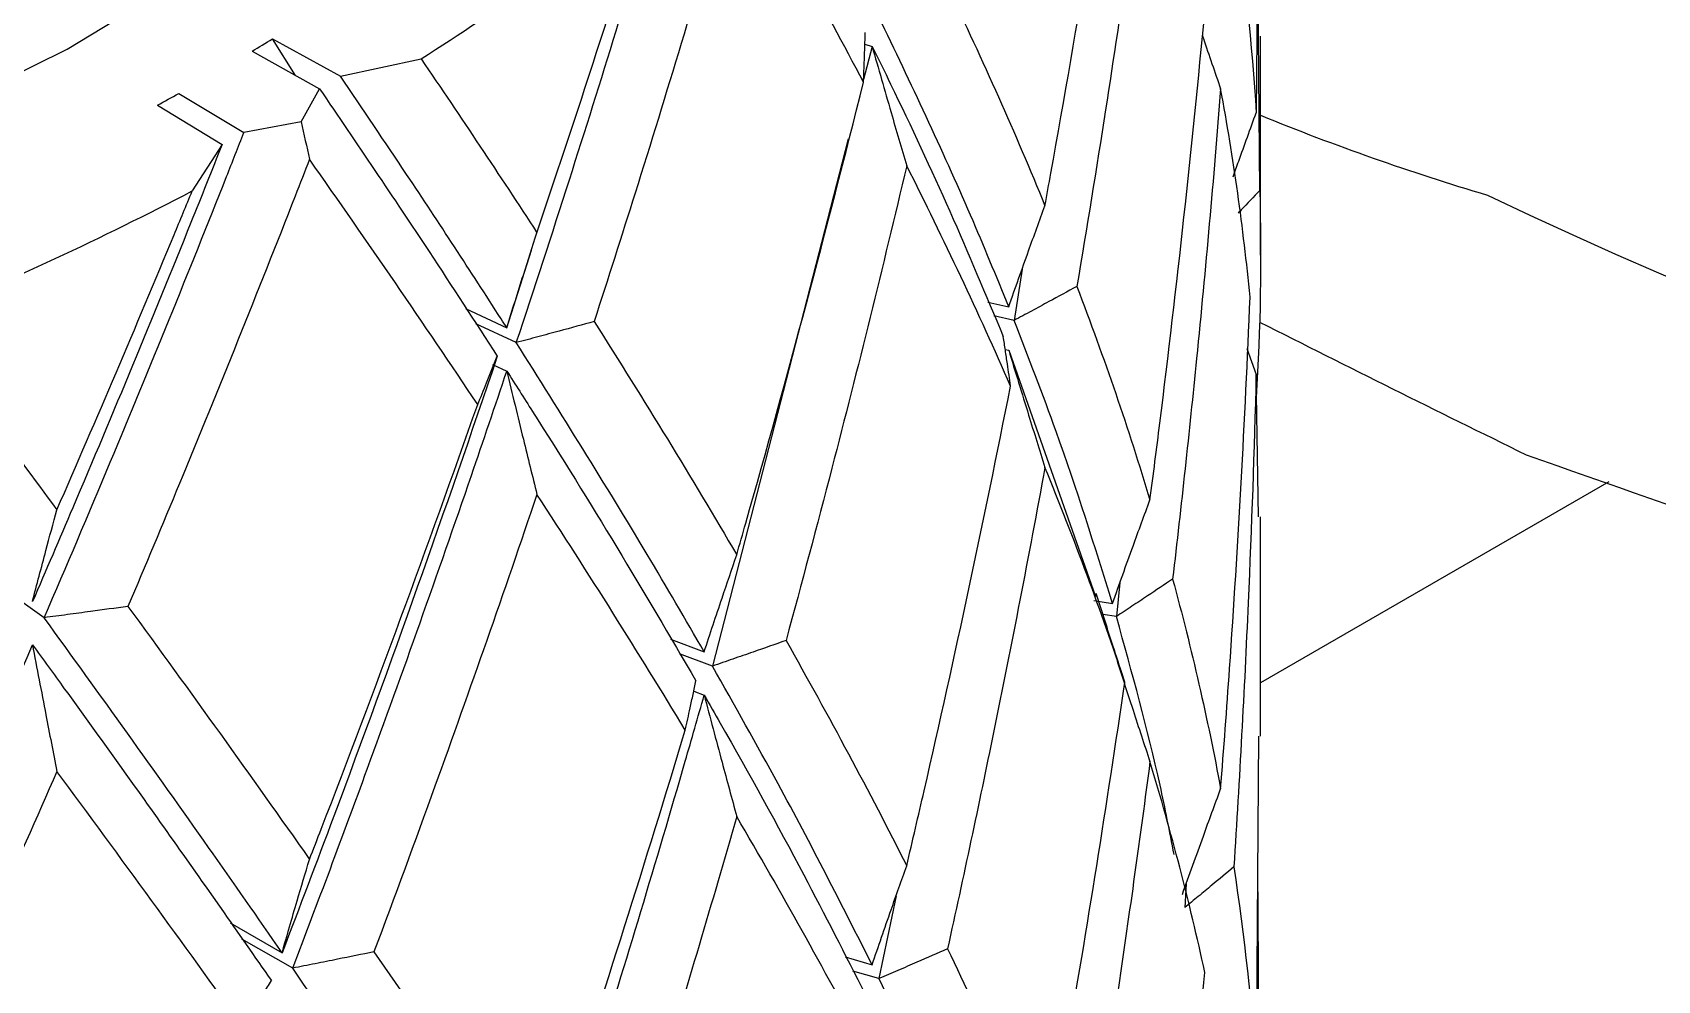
# Model space of a CAD drawing. Extents: x 0 to 8.27, y -9.61 to 0.
# Drawn here: x 1.7689 to 1.8302, y -2.4475 to -2.4117 of the extents above; entities that cross this region are included whole.
import ezdxf

# ---------------------------------------------------------------- set-up
doc = ezdxf.new("R2010")
doc.units = 0
doc.header["$LTSCALE"] = 0.5
doc.header["$MEASUREMENT"] = 0
for name, color, linetype in [('Hardware', 242, 'CONTINUOUS'), ('Housing', 150, 'CONTINUOUS'), ('Mounting', 4, 'CONTINUOUS')]:
    doc.layers.add(name, color=color, linetype=linetype)

msp = doc.modelspace()

# ---------------------------------------------------------------- linework, layer by layer
at = {"layer": 'Hardware', "transparency": 16777216}
for centre, radius, start, end in [((1.898404233552782, -2.262025365184392), 0.1728050738616749, 244.4083690319281, 317.3218887375601), ((1.849761461806537, -2.330367885703019), 0.09129068694813328, 247.7586815206619, 253.452132891337)]:
    msp.add_arc(centre, radius, start, end, dxfattribs=at)
msp.add_open_spline([(1.825222370323644, -2.427675127380887), (1.831421222644366, -2.429859115693482), (1.849408853519634, -2.436196542941268), (1.883415063757838, -2.441505604866272), (1.924847698120601, -2.440619353471099), (1.964320858911577, -2.432272152475882), (1.997196176745973, -2.41680577299018), (2.018009996122345, -2.400954681703062), (2.023292724009679, -2.389480568449009), (2.024557268641701, -2.386733970738184)], degree=3, knots=[0, 0, 0, 0, 0.08942860437814887, 0.2595010563205871, 0.429696046991096, 0.6002961925038816, 0.7719485642607166, 0.9454105482943977, 1, 1, 1, 1], dxfattribs=at)
msp.add_open_spline([(1.815170242506355, -2.422665178404479), (1.818494684156548, -2.424356550598866), (1.821858527239982, -2.426015838989876), (1.825222370323644, -2.427675127380887)], degree=3, dxfattribs=at)
at = {"layer": 'Housing', "transparency": 16777216}
msp.add_line((1.82834119718288, -2.428694987736883), (1.815207172321578, -2.436277098899374), dxfattribs=at)
at = {"layer": 'Mounting', "linetype": 'Continuous', "lineweight": 25, "transparency": 16777216}
for p, q in [((1.815130639855596, -2.40200354130365), (1.815039285229176, -2.414777212992242)), ((1.815172274772721, -2.417699958179007), (1.815095331824949, -2.406940490965091)), ((1.777930477986246, -2.411982506594647), (1.780495988939691, -2.413388243916181)), ((1.778802446320668, -2.413358917915723), (1.777930477986246, -2.411982506594647)), ((1.815207172321806, -2.420147075346556), (1.815207172321806, -2.411877091771196)), ((1.777164221095944, -2.412444175235343), (1.779706662483449, -2.413863808881835)), ((1.780495964151413, -2.413388256298383), (1.783536890238992, -2.41273638526274)), ((1.800552055114139, -2.412265316635619), (1.800231018808716, -2.413511259700606)), ((1.800279435889678, -2.412185098462025), (1.800552024555117, -2.41226527845253)), ((1.779012906075621, -2.415108792481753), (1.779706657820697, -2.413863812271067)), ((1.773597457100749, -2.414483906308071), (1.776032527196975, -2.41596494291138)), ((1.774397177294048, -2.414041555620877), (1.77685632135146, -2.415509275792594)), ((1.779012906075621, -2.415108792481753), (1.776856327222248, -2.415509273100831)), ((1.799653716071788, -2.41575177371373), (1.794527029727277, -2.43564846199353)), ((1.776032550946837, -2.415964929965632), (1.774903354753377, -2.417720419210347)), ((1.786770725385139, -2.422883054646142), (1.787696877808656, -2.419950567097878)), ((1.806207547951516, -2.420668946800554), (1.805908261691201, -2.422601983585984)), ((1.804912426107848, -2.421917536610856), (1.805705138742923, -2.422093201758337)), ((1.785215473743136, -2.422156026834152), (1.786770682398327, -2.422883053254388)), ((1.805908261947224, -2.422601983611223), (1.805146431205429, -2.422435535808511)), ((1.787128623064035, -2.423443182250701), (1.785600579931469, -2.422735712779165)), ((1.805573199821282, -2.423696994232721), (1.805705083913125, -2.423726219752318)), ((1.805705084077061, -2.423726219893062), (1.808978397299569, -2.433016051981546)), ((1.814690893160076, -2.423668272050456), (1.815039272482153, -2.424649138618513)), ((1.786231152325144, -2.424263931592797), (1.786770671411631, -2.424516145102409)), ((1.815130637755118, -2.430019415925123), (1.815039287633425, -2.424649193136354)), ((1.815207172321806, -2.438290001776515), (1.815207172321806, -2.4300200453523)), ((1.769320770277517, -2.433820799423636), (1.767080312268462, -2.432238900095392)), ((1.809898115298637, -2.432498994809855), (1.809766404465989, -2.433778209563336)), ((1.808908980608265, -2.433169950999961), (1.8096200414777, -2.433279940598588)), ((1.809766446817065, -2.433778211400174), (1.809259462756671, -2.433701265758593)), ((1.792948085551842, -2.434632672946002), (1.794217514639712, -2.435108575656493)), ((1.794527029949194, -2.435648462047872), (1.793287522681993, -2.435188556974133)), ((1.810081878480531, -2.436253509938403), (1.809965355697813, -2.435897042880008)), ((1.793822947015741, -2.43659368434168), (1.794217465384207, -2.436741587335057)), ((1.815130639752368, -2.438289372387423), (1.815039294685192, -2.45106286749796)), ((1.815172278064637, -2.453985577296969), (1.815095332632126, -2.443226643119026)), ((1.812400616330905, -2.44385795332186), (1.812342046184511, -2.444760280125017)), ((1.80145557537432, -2.444311830703093), (1.800809825566574, -2.447439993310461)), ((1.776340780780828, -2.445333507873322), (1.778293401476702, -2.446460731883455)), ((1.778695781587174, -2.447043812802455), (1.776776898626139, -2.445946458049086)), ((1.799533293354187, -2.446617548799274), (1.800552025771339, -2.446917201613807)), ((1.800809863494777, -2.447440000018211), (1.799821288369429, -2.447152597661095))]:
    msp.add_line(p, q, dxfattribs=at)
at = {"layer": 'Mounting', "linetype": 'Continuous', "lineweight": 25, "transparency": 16777216, "flags": 128}
msp.add_lwpolyline([(1.613157659438428, -2.411208495454609), (1.621758641987952, -2.415686942231439), (1.63111169660894, -2.419631121597256), (1.641117678595691, -2.422999224269681), (1.651670522049898, -2.425755547522606), (1.662658364205726, -2.427870873643649), (1.673964731202631, -2.429322779649958), (1.685469772738287, -2.430095874976352), (1.697051532509903, -2.430181964620367), (1.708587240982723, -2.429580136010138), (1.71995461677713, -2.428296768678699), (1.731033162882085, -2.426345466639184), (1.741705443952668, -2.423746914178416), (1.75185833115458, -2.420528656598997), (1.761384201357913, -2.41672480823194), (1.770182077968656, -2.412375690816127), (1.778158701305728, -2.407527406078195), (1.785229517178067, -2.402231347042509), (1.791319573178015, -2.396543653252131), (1.79636431319679, -2.390524615676433), (1.800310261735575, -2.384238037610878), (1.803115590758097, -2.377750558347081), (1.804750563078613, -2.371130946778855), (1.805207172321815, -2.365285539164681)], dxfattribs=at)
at = {"layer": 'Mounting', "linetype": 'Continuous', "lineweight": 25, "transparency": 16777216}
for centre, radius, start, end in [((1.730993135233774, -2.330087549267652), 0.0979371035141595, 302.4460407856772, 308.5234130864523), ((1.722198516745692, -2.320347832271175), 0.1072518766366739, 300.8299484475969, 301.3078539417215), ((1.718649158293118, -2.314199496910412), 0.1143515557834356, 298.7194205158015, 299.1773344380057), ((1.713026539379115, -2.29896512022821), 0.1339087796582095, 292.5886171759747, 297.5215265849836)]:
    msp.add_arc(centre, radius, start, end, dxfattribs=at)
for points, knots in [([(1.80707077456529, -2.418276492267516), (1.807145601021347, -2.417868670582486), (1.807219930051559, -2.417460733151977), (1.808320105723141, -2.411380209740507), (1.809250186770186, -2.405685169394921), (1.810081878003501, -2.399968489110044)], [0.001726681020851302, 0.001726681020851302, 0.001726681020851302, 0.001726681020851302, 0.001758512829247846, 0.001758512829247846, 0.002201016585362855, 0.002201016585362855, 0.002201016585362855, 0.002201016585362855]), ([(1.811033086165224, -2.402966028478652), (1.810521060640184, -2.406867090101848), (1.809962135364657, -2.410765283280732), (1.809011278867473, -2.416881364273642), (1.808650480288833, -2.419103052931284), (1.808274932832063, -2.421321341896594)], [0.004433607830142779, 0.004433607830142779, 0.004433607830142779, 0.004433607830142779, 0.004734635524149191, 0.004734635524149191, 0.004906805992855937, 0.004906805992855937, 0.004906805992855937, 0.004906805992855937]), ([(1.787128659666649, -2.423443208941755), (1.787808062158746, -2.421399817882268), (1.788475834420723, -2.419351822604646), (1.790325663550874, -2.413563452006308), (1.79148057953941, -2.409812351125645), (1.792766465610129, -2.405468312362125), (1.792936546038135, -2.404890215521384), (1.793105675398664, -2.404311776615252)], [0.005047594040414508, 0.005047594040414508, 0.005047594040414508, 0.005047594040414508, 0.005214926679320327, 0.005214926679320327, 0.005519500869555729, 0.005519500869555729, 0.005566222870637729, 0.005566222870637729, 0.005566222870637729, 0.005566222870637729]), ([(1.795444317112214, -2.405035544542663), (1.795306004909179, -2.4055176543934), (1.795167028004215, -2.405999523924599), (1.793928836261529, -2.410270256354231), (1.792789227519478, -2.414044520900909), (1.791102169268669, -2.419421098261857), (1.790587247039156, -2.421035688442537), (1.790064982201528, -2.42264750457047)], [0.005083892301324373, 0.005083892301324373, 0.005083892301324373, 0.005083892301324373, 0.005122606385453738, 0.005122606385453738, 0.00542718057568914, 0.00542718057568914, 0.005558214953685094, 0.005558214953685094, 0.005558214953685094, 0.005558214953685094]), ([(1.787907555237979, -2.419295012066407), (1.789123798114787, -2.415694531271349), (1.790305750935858, -2.412073871828731), (1.791632341702751, -2.407860417133058), (1.791812507377443, -2.407284881372327), (1.791991730126682, -2.406709009034778)], [0.001208963695116868, 0.001208963695116868, 0.001208963695116868, 0.001208963695116868, 0.001503074287481271, 0.001503074287481271, 0.00154957279862451, 0.00154957279862451, 0.00154957279862451, 0.00154957279862451]), ([(1.811033083978799, -2.429379037046822), (1.811159611483362, -2.42841504342163), (1.811283296199434, -2.427450735783843), (1.812053106638558, -2.421305483244844), (1.812619973405361, -2.416115716244796), (1.81310399453784, -2.410917282490452)], [0.002378381747722605, 0.002378381747722605, 0.002378381747722605, 0.002378381747722605, 0.002452851256914944, 0.002452851256914944, 0.002852802666629454, 0.002852802666629454, 0.002852802666629454, 0.002852802666629454]), ([(1.805705138742923, -2.422093201758223), (1.805234416065076, -2.420943155023558), (1.803758097680401, -2.417336285804133), (1.802004364276371, -2.413659435869697), (1.800809807058812, -2.411154945952596)], [0, 0, 0, 0, 0.3188490251917125, 1, 1, 1, 1]), ([(1.800226935270729, -2.413614047244089), (1.800239188861241, -2.413334399199236), (1.800250299606631, -2.413054733253709), (1.800260266745425, -2.412775054077649), (1.800266403141194, -2.412602866040054), (1.800272106082247, -2.412430672510702), (1.8002773754001, -2.412258474581442), (1.800282644762518, -2.41208627519665), (1.800287480505375, -2.411914071048152), (1.80029188246769, -2.411741863229501)], [0, 0, 0, 0, 3.692454476569224e-05, 3.692454476569224e-05, 3.692454476569224e-05, 5.965757049893278e-05, 5.965757049893278e-05, 5.965757049893278e-05, 8.239078838353543e-05, 8.239078838353543e-05, 8.239078838353543e-05, 8.239078838353543e-05]), ([(1.813000686016693, -2.4118362329475), (1.813015944374428, -2.411881089534965), (1.813031212732056, -2.411925944638135), (1.813046491093672, -2.411970798251211), (1.813261997023091, -2.412603472079233), (1.813479493841413, -2.413235851983579), (1.81369899322678, -2.41386792170055)], [6.962576391607182e-05, 6.962576391607182e-05, 6.962576391607182e-05, 6.962576391607182e-05, 7.384898529426621e-05, 7.384898529426621e-05, 7.384898529426621e-05, 0.0001334190027511766, 0.0001334190027511766, 0.0001334190027511766, 0.0001334190027511766]), ([(1.8005520315414, -2.412265292563909), (1.800784999490332, -2.412739232386336), (1.801810574723476, -2.414825617858234), (1.803523555450028, -2.41849083023623), (1.804841237469162, -2.421642609110215), (1.805499397348939, -2.42321686934519)], [0, 0, 0, 0, 0.1282478010224104, 0.564574522355279, 1, 1, 1, 1]), ([(1.800552055114139, -2.412265316635391), (1.800669811571169, -2.412680627237471), (1.800788252444107, -2.413095961913079), (1.800907380219058, -2.413511317377463), (1.801026507995829, -2.413926672847531), (1.801146323000893, -2.414342050244606), (1.801266827685339, -2.414757446237438), (1.801461242681825, -2.415427621102474), (1.801657453954903, -2.416097848304496), (1.801855471648395, -2.416768113600362)], [0, 0, 0, 0, 3.692449223290375e-05, 3.692449223290375e-05, 3.692449223290375e-05, 7.384898531216636e-05, 7.384898531216636e-05, 7.384898531216636e-05, 0.0001334208711571264, 0.0001334208711571264, 0.0001334208711571264, 0.0001334208711571264]), ([(1.779706663008227, -2.41386380917492), (1.78110280482835, -2.415921300630536), (1.783410723964124, -2.419322476523455), (1.785561095725342, -2.42264315814645), (1.786410631638972, -2.423955042141408)], [0, 0, 0, 0, 0.6049353283685498, 1, 1, 1, 1]), ([(1.786770682398327, -2.422883053254161), (1.78669866929701, -2.422770689047859), (1.785473531238921, -2.420859069314581), (1.783419231051965, -2.417714210829324), (1.781333609062784, -2.414627799631369), (1.780495986609338, -2.41338824263925)], [0, 0, 0, 0, 0.03602306106506658, 0.612849915884548, 1, 1, 1, 1]), ([(1.795444316893025, -2.431449163340169), (1.795558036340225, -2.431052781750047), (1.795671309531571, -2.430656227156298), (1.797352560901999, -2.424744467897305), (1.798834578409441, -2.419195782556578), (1.800226935270956, -2.413614047242838)], [0.001726681020851305, 0.001726681020851305, 0.001726681020851305, 0.001726681020851305, 0.001758512829247848, 0.001758512829247848, 0.002201016585362855, 0.002201016585362855, 0.002201016585362855, 0.002201016585362855]), ([(1.813698993227007, -2.413867921699641), (1.813431430147801, -2.417262032516184), (1.813128502622448, -2.420652670529414), (1.812513341953235, -2.426815777008066), (1.812212525882813, -2.429590145892227), (1.81188821971611, -2.432361807226236)], [0.003783412525692744, 0.003783412525692744, 0.003783412525692744, 0.003783412525692744, 0.004043497126064007, 0.004043497126064007, 0.004256714518749984, 0.004256714518749984, 0.004256714518749984, 0.004256714518749984]), ([(1.8141673808652, -2.417188771439321), (1.814237965284718, -2.416990695680504), (1.814524804824913, -2.416185759409352), (1.81481813764114, -2.415382565691736), (1.815039288196175, -2.414777018931652)], [0, 0, 0, 0, 0.2460763241222287, 1, 1, 1, 1]), ([(1.769320803733279, -2.433820830365441), (1.770161487154127, -2.431869671101701), (1.770992634919565, -2.429912623371585), (1.773308944434774, -2.424377034833235), (1.774771741049534, -2.420784764668831), (1.776420211797557, -2.41661876913053), (1.776638669223956, -2.416064246973171), (1.776856325905527, -2.415509276458458)], [0.005047594040414507, 0.005047594040414507, 0.005047594040414507, 0.005047594040414507, 0.005214926679320327, 0.005214926679320327, 0.005519500869555729, 0.005519500869555729, 0.005566222870637729, 0.005566222870637729, 0.005566222870637729, 0.005566222870637729]), ([(1.776032549860446, -2.415964932766421), (1.77564246159065, -2.41694849444729), (1.775249852812266, -2.417930659880874), (1.773400299394069, -2.422522338202604), (1.771913485776821, -2.426110651030051), (1.76989422440144, -2.430855934968683), (1.76938791661334, -2.432035339605697), (1.768878353758936, -2.433212112448238)], [0.001172730824359646, 0.001172730824359646, 0.001172730824359646, 0.001172730824359646, 0.001255462206260106, 0.001255462206260106, 0.001560036396495508, 0.001560036396495508, 0.001661073516207037, 0.001661073516207037, 0.001661073516207037, 0.001661073516207037]), ([(1.779327753200249, -2.416524897167612), (1.779148181810996, -2.416987719309525), (1.778968049031363, -2.41745022673819), (1.777365849358119, -2.421548617329329), (1.77590969154582, -2.425165382744915), (1.773779556995777, -2.430310350468623), (1.773132591114035, -2.431854442642582), (1.772479549484814, -2.43339494659994)], [0.005083892301324372, 0.005083892301324372, 0.005083892301324372, 0.005083892301324372, 0.00512260638545373, 0.00512260638545373, 0.005427180575689131, 0.005427180575689131, 0.005558214953685086, 0.005558214953685086, 0.005558214953685086, 0.005558214953685086]), ([(1.801855471648167, -2.416768113600703), (1.800957333057994, -2.420583612975285), (1.800015458098613, -2.424390744524423), (1.798468832640509, -2.430355289841934), (1.797892673156383, -2.432520128209823), (1.797303209396858, -2.434679864749448)], [0.004433607830142778, 0.004433607830142778, 0.004433607830142778, 0.004433607830142778, 0.00473463552414919, 0.00473463552414919, 0.004906805992855937, 0.004906805992855937, 0.004906805992855937, 0.004906805992855937]), ([(1.769798922361787, -2.429748903308784), (1.771300847864467, -2.426313348422575), (1.772775568725336, -2.422853883674399), (1.77444883709947, -2.41882244658256), (1.774676488561653, -2.418271655283085), (1.774903353413464, -2.417720422466452)], [0.001208963695116868, 0.001208963695116868, 0.001208963695116868, 0.001208963695116868, 0.001503074287481281, 0.001503074287481281, 0.001549572798624519, 0.001549572798624519, 0.001549572798624519, 0.001549572798624519]), ([(1.815172263923586, -2.417699828803158), (1.814940665359444, -2.417945549761491), (1.814708061978962, -2.418190955991456), (1.814474457164778, -2.418436043265039), (1.814436460820815, -2.418475907256827), (1.814398437963263, -2.4185157628309), (1.814360388607128, -2.418555609969182)], [0, 0, 0, 0, 3.692454475634697e-05, 3.692454475634697e-05, 3.692454475634697e-05, 4.293039049946809e-05, 4.293039049946809e-05, 4.293039049946809e-05, 4.293039049946809e-05]), ([(1.805705082739649, -2.422093189621471), (1.805828467585314, -2.421739858751373), (1.805952569382242, -2.421386863961395), (1.806077390855961, -2.421034209900988), (1.806202212331499, -2.420681555835465), (1.806327753826025, -2.420329241533061), (1.806454018031417, -2.419977271674036), (1.806657717650268, -2.419409445455464), (1.806863299459991, -2.418842512381609), (1.807070774565062, -2.418276492268085)], [0, 0, 0, 0, 3.692449221522808e-05, 3.692449221522808e-05, 3.692449221522808e-05, 7.384898530530203e-05, 7.384898530530203e-05, 7.384898530530203e-05, 0.0001334186949999143, 0.0001334186949999143, 0.0001334186949999143, 0.0001334186949999143]), ([(1.786770682900141, -2.422883181567492), (1.786873388787143, -2.422550520176735), (1.786976691153058, -2.422218314723175), (1.78708059225616, -2.421886570301119), (1.787184493360854, -2.421554825874175), (1.787288993487181, -2.421223541570605), (1.787394094867267, -2.420892722511091), (1.787563678805981, -2.420358936952645), (1.787734828503034, -2.419826359055143), (1.787907555236842, -2.419295012069817)], [0, 0, 0, 0, 3.692449215762114e-05, 3.692449215762114e-05, 3.692449215762114e-05, 7.384898518656877e-05, 7.384898518656877e-05, 7.384898518656877e-05, 0.0001334277934832237, 0.0001334277934832237, 0.0001334277934832237, 0.0001334277934832237]), ([(1.808274929739554, -2.421321343588026), (1.807923136740754, -2.421513722886509), (1.807570556501759, -2.421705623611494), (1.8072171945241, -2.421897042316452), (1.806999632459082, -2.422014897239698), (1.806781773453821, -2.422132569767648), (1.806563618800027, -2.422250059098808), (1.806345462302005, -2.422367549423022), (1.806127009689561, -2.422484856795556), (1.805908262260317, -2.422601980416623)], [0, 0, 0, 0, 3.692454477490123e-05, 3.692454477490123e-05, 3.692454477490123e-05, 5.965864419587212e-05, 5.965864419587212e-05, 5.965864419587212e-05, 8.239293580920451e-05, 8.239293580920451e-05, 8.239293580920451e-05, 8.239293580920451e-05]), ([(1.813698990619486, -2.440281692794763), (1.813818199223732, -2.438769501979088), (1.813930389864453, -2.43725659562471), (1.814360179350132, -2.431069776661609), (1.814617320400856, -2.426396294464546), (1.814807001328035, -2.421723307971313)], [0.003029962210435021, 0.003029962210435021, 0.003029962210435021, 0.003029962210435021, 0.0031457498910901, 0.0031457498910901, 0.003503269218562997, 0.003503269218562997, 0.003503269218562997, 0.003503269218562997]), ([(1.790064919166497, -2.422647521888273), (1.789627364261122, -2.422767728911587), (1.789189316875962, -2.422887339895503), (1.788750784082566, -2.423006352546274), (1.788480795797767, -2.423079624196468), (1.788210622776404, -2.423152669258108), (1.78794026667444, -2.423225487201073), (1.787669908287597, -2.423298305759538), (1.787399366246035, -2.423370897349393), (1.787128642210035, -2.423443261444611)], [0, 0, 0, 0, 3.692454476569195e-05, 3.692454476569195e-05, 3.692454476569195e-05, 5.965757049893217e-05, 5.965757049893217e-05, 5.965757049893217e-05, 8.239078838353538e-05, 8.239078838353538e-05, 8.239078838353538e-05, 8.239078838353538e-05]), ([(1.8096200414777, -2.433279940598702), (1.808946786721407, -2.431124556218712), (1.807842814035865, -2.427590254438648), (1.806451268075733, -2.424002020380492), (1.805908352655223, -2.422602061156333)], [0, 0, 0, 0, 0.6098472949281072, 1, 1, 1, 1]), ([(1.794217514639712, -2.435108575656379), (1.793508090559243, -2.433886923064613), (1.791283137605404, -2.43005547778727), (1.788811904389348, -2.426122276382777), (1.787128621475375, -2.423443172412014)], [0, 0, 0, 0, 0.318849025191699, 1, 1, 1, 1]), ([(1.805773794268333, -2.425082768931581), (1.805735347055105, -2.424803911922361), (1.805695760043108, -2.424525106561411), (1.805655033323291, -2.424246357517852), (1.805629958157368, -2.424074733614468), (1.805604450885738, -2.42390313058592), (1.80557851154046, -2.423731549525762), (1.805552571975767, -2.423559967015073), (1.805526200275125, -2.423388406110455), (1.805499396476961, -2.423216867905573)], [0, 0, 0, 0, 3.692454477463241e-05, 3.692454477463241e-05, 3.692454477463241e-05, 5.965869829542804e-05, 5.965869829542804e-05, 5.965869829542804e-05, 8.23930440099558e-05, 8.23930440099558e-05, 8.23930440099558e-05, 8.23930440099558e-05]), ([(1.805705084077061, -2.423726219893062), (1.805828468687395, -2.424134234930527), (1.805952570172138, -2.424542231642924), (1.806077391285925, -2.424950206588726), (1.80620221240153, -2.425358181540325), (1.806327753488375, -2.425766135843212), (1.80645401727881, -2.426174066009132), (1.80665771728124, -2.42683217531782), (1.806863299107334, -2.427490225681247), (1.807070773794493, -2.42814820221394)], [0, 0, 0, 0, 3.692449220581102e-05, 3.692449220581102e-05, 3.692449220581102e-05, 7.384898529427362e-05, 7.384898529427362e-05, 7.384898529427362e-05, 0.0001334190027569419, 0.0001334190027569419, 0.0001334190027569419, 0.0001334190027569419]), ([(1.786410693945726, -2.423955016426241), (1.784444086504635, -2.429790831455527), (1.782386602933201, -2.435577508904309), (1.779601053745608, -2.443034640678654), (1.778950993108282, -2.444749869413378), (1.778293359161097, -2.446460707404292)], [0.001690375394320816, 0.001690375394320816, 0.001690375394320816, 0.001690375394320816, 0.002169184776966312, 0.002169184776966312, 0.00231269235756092, 0.00231269235756092, 0.00231269235756092, 0.00231269235756092]), ([(1.785672862960126, -2.425778579028012), (1.785785565179339, -2.425506512724944), (1.785897155818446, -2.42523429173297), (1.786007632452964, -2.424961920528965), (1.786075648796185, -2.42479423173733), (1.786143243076566, -2.42462648554487), (1.78621041473636, -2.424458682999777), (1.786277586964133, -2.424290879036327), (1.786344336706378, -2.424123018364519), (1.78641066341217, -2.423955102034931)], [0, 0, 0, 0, 3.692454476569232e-05, 3.692454476569232e-05, 3.692454476569232e-05, 5.965757049893236e-05, 5.965757049893236e-05, 5.965757049893236e-05, 8.239078838353478e-05, 8.239078838353478e-05, 8.239078838353478e-05, 8.239078838353478e-05]), ([(1.778695781408913, -2.447043812723898), (1.779648961289439, -2.444549741767439), (1.780586145756814, -2.442046029576765), (1.782852831573763, -2.435858698825875), (1.784162535216836, -2.43216709326429), (1.785884102765039, -2.427148441289198), (1.786329812372259, -2.425833276012433), (1.78677069806551, -2.424516186756811)], [0.004397359505161846, 0.004397359505161846, 0.004397359505161846, 0.004397359505161846, 0.004605778298849525, 0.004605778298849525, 0.004910352489084926, 0.004910352489084926, 0.005018293860850982, 0.005018293860850982, 0.005018293860850982, 0.005018293860850982]), ([(1.786770681095931, -2.424516160225259), (1.787094617649217, -2.425023890441814), (1.788520656329609, -2.427259028528162), (1.790956177554307, -2.431175952853089), (1.792923168573651, -2.43452703052332), (1.793905647315768, -2.436200837135964)], [0, 0, 0, 0, 0.1282478010224114, 0.5645745223552745, 1, 1, 1, 1]), ([(1.786770698065737, -2.424516186756584), (1.786873406578451, -2.424944874155237), (1.786976712046652, -2.425373663375233), (1.787080616638349, -2.425802551413987), (1.787184521231637, -2.42623143945854), (1.787289025233548, -2.426660427497488), (1.787394130781166, -2.427089512477544), (1.787563701738662, -2.427781772330029), (1.787734839428794, -2.428474288571344), (1.787907552699124, -2.429167048110564)], [0, 0, 0, 0, 3.692449223291009e-05, 3.692449223291009e-05, 3.692449223291009e-05, 7.384898531217078e-05, 7.384898531217078e-05, 7.384898531217078e-05, 0.0001334208711571195, 0.0001334208711571195, 0.0001334208711571195, 0.0001334208711571195]), ([(1.815039272482153, -2.424649138619195), (1.814963819465646, -2.427519634620914), (1.814862942197777, -2.430389726634751), (1.814590244630125, -2.436584752332571), (1.814409862413612, -2.439906454879853), (1.814195770100895, -2.443223563768576)], [0.003133451221439316, 0.003133451221439316, 0.003133451221439316, 0.003133451221439316, 0.003352568823996518, 0.003352568823996518, 0.003606599140465121, 0.003606599140465121, 0.003606599140465121, 0.003606599140465121]), ([(1.80185546963159, -2.443181121913874), (1.802077408630993, -2.442238271627382), (1.802296712178048, -2.441294774934015), (1.803676964612549, -2.435279978284363), (1.804764295285366, -2.430190580348373), (1.805773793930683, -2.425082766479356)], [0.002378381747722601, 0.002378381747722601, 0.002378381747722601, 0.002378381747722601, 0.00245285125691494, 0.00245285125691494, 0.002852802666629455, 0.002852802666629455, 0.002852802666629455, 0.002852802666629455]), ([(1.779327753015394, -2.442938515940675), (1.77947539536828, -2.442557992578024), (1.779622662138735, -2.442177246346311), (1.781811510455753, -2.436500306870123), (1.783780693146781, -2.431161024425016), (1.785672862960581, -2.425778579026876)], [0.001726681020851306, 0.001726681020851306, 0.001726681020851306, 0.001726681020851306, 0.00175851282924785, 0.00175851282924785, 0.002201016585362856, 0.002201016585362856, 0.002201016585362856, 0.002201016585362856]), ([(1.807070773794948, -2.428148202212803), (1.806457830624112, -2.431488887975085), (1.805811487875161, -2.434821928650301), (1.804575433434565, -2.440872711942227), (1.803996350592769, -2.443593692622464), (1.803395398107085, -2.446309213532906)], [0.003783412525692738, 0.003783412525692738, 0.003783412525692738, 0.003783412525692738, 0.004043497126063994, 0.004043497126063994, 0.004256714518749977, 0.004256714518749977, 0.004256714518749977, 0.004256714518749977]), ([(1.787907552699124, -2.429167048110905), (1.786662554009553, -2.43285251180918), (1.785378893821843, -2.436524608159623), (1.783304094356907, -2.442269422131169), (1.78253775490154, -2.444352803860959), (1.781760137233931, -2.446429592210841)], [0.00443360783014278, 0.00443360783014278, 0.00443360783014278, 0.00443360783014278, 0.004734635524149191, 0.004734635524149191, 0.004906805992855936, 0.004906805992855936, 0.004906805992855936, 0.004906805992855936]), ([(1.768878301294279, -2.433212233608394), (1.768961470881749, -2.432890850283336), (1.769045123488212, -2.432569988394441), (1.769129260942663, -2.432249653283968), (1.769213398398023, -2.431929318168834), (1.769298020931927, -2.431609508955141), (1.769383130351542, -2.431290231008795), (1.769520456717345, -2.43077506735073), (1.769659051009256, -2.43026128328858), (1.769798922360422, -2.429748903312081)], [0, 0, 0, 0, 3.692449215762104e-05, 3.692449215762104e-05, 3.692449215762104e-05, 7.384898518656511e-05, 7.384898518656511e-05, 7.384898518656511e-05, 0.0001334277934832238, 0.0001334277934832238, 0.0001334277934832238, 0.0001334277934832238]), ([(1.809620069203191, -2.433279945619681), (1.809747724941843, -2.432919017988404), (1.809876122513032, -2.432558382314021), (1.810005264751652, -2.432198043084547), (1.810134406992091, -2.431837703849958), (1.810264294253756, -2.431477660072566), (1.81039492933607, -2.431117916273131), (1.810605695833573, -2.430537506023818), (1.810818410201108, -2.429957873228538), (1.811033083979027, -2.429379037046139)], [0, 0, 0, 0, 3.692449222122193e-05, 3.692449222122193e-05, 3.692449222122193e-05, 7.384898532067927e-05, 7.384898532067927e-05, 7.384898532067927e-05, 0.0001334230554972722, 0.0001334230554972722, 0.0001334230554972722, 0.0001334230554972722]), ([(1.794217464330103, -2.435108557069036), (1.794328305598327, -2.434769437958259), (1.794439790931136, -2.434430737507789), (1.794551922776662, -2.434092460680851), (1.794664054624008, -2.433754183849139), (1.794776833291252, -2.433416329713843), (1.794890261197196, -2.433078903265589), (1.795073252261062, -2.432534539652458), (1.795257934167438, -2.431991285979159), (1.795444316892798, -2.43144916334051)], [0, 0, 0, 0, 3.692449221523816e-05, 3.692449221523816e-05, 3.692449221523816e-05, 7.384898530531266e-05, 7.384898530531266e-05, 7.384898530531266e-05, 0.0001334186950076523, 0.0001334186950076523, 0.0001334186950076523, 0.0001334186950076523]), ([(1.811888228236711, -2.432361801476638), (1.811573193968997, -2.432574355278341), (1.811257290194789, -2.432786480626298), (1.810940521756919, -2.432998173791809), (1.810745493783742, -2.43312850902759), (1.810550137511854, -2.433258680796477), (1.810354454081761, -2.433388688221946), (1.810158768997979, -2.433518696746198), (1.809962756337171, -2.43364854119897), (1.809766417245527, -2.433778220705896)], [0, 0, 0, 0, 3.69245447563476e-05, 3.69245447563476e-05, 3.69245447563476e-05, 5.965820701429387e-05, 5.965820701429387e-05, 5.965820701429387e-05, 8.239206141740765e-05, 8.239206141740765e-05, 8.239206141740765e-05, 8.239206141740765e-05]), ([(1.809967397278541, -2.435896377664669), (1.809843824932813, -2.435518248419491), (1.809518743985308, -2.434523506330713), (1.809201948368553, -2.433524906426662), (1.80900557561219, -2.43290590223102)], [0, 0, 0, 0, 0.3801279239828164, 1, 1, 1, 1]), ([(1.772479481590352, -2.433394955973647), (1.772008195852067, -2.433460018742373), (1.77153664290492, -2.433524439377145), (1.771064830494623, -2.433588216483592), (1.770774353190717, -2.433627481669298), (1.770483776735517, -2.433666503041415), (1.77019310294051, -2.433705280280257), (1.769902426688731, -2.433744057846745), (1.769611652481188, -2.433782591357947), (1.76932078213278, -2.433820880498494)], [0, 0, 0, 0, 3.692454476569231e-05, 3.692454476569231e-05, 3.692454476569231e-05, 5.965757049893312e-05, 5.965757049893312e-05, 5.965757049893312e-05, 8.239078838353806e-05, 8.239078838353806e-05, 8.239078838353806e-05, 8.239078838353806e-05]), ([(1.778293401476475, -2.446460731883342), (1.777376281230062, -2.445140388090742), (1.774499934827617, -2.440999419518555), (1.771419206549325, -2.436729350721173), (1.769320765479478, -2.433820789197391)], [0, 0, 0, 0, 0.3188490251916982, 1, 1, 1, 1]), ([(1.811945543671953, -2.442754781556111), (1.811775291997691, -2.441884733696035), (1.811193153674793, -2.438909795539182), (1.810357601110098, -2.435904545292026), (1.809766413531605, -2.433778207952734)], [0, 0, 0, 0, 0.2924591417510219, 1, 1, 1, 1]), ([(1.797303205762745, -2.434679866032745), (1.796889814287596, -2.434825817469793), (1.796475825152555, -2.434971206304105), (1.796061244979882, -2.435116029824478), (1.795805991374863, -2.435205196475628), (1.795550513015286, -2.435294149077542), (1.795294811452749, -2.435382887000962), (1.795039107728797, -2.435471625674488), (1.794783180257781, -2.435560149853465), (1.794527030596527, -2.435648458911594)], [0, 0, 0, 0, 3.692454477490097e-05, 3.692454477490097e-05, 3.692454477490097e-05, 5.965864419587224e-05, 5.965864419587224e-05, 5.965864419587224e-05, 8.239293580920439e-05, 8.239293580920439e-05, 8.239293580920439e-05, 8.239293580920439e-05]), ([(1.759106418254504, -2.456290004269015), (1.760238822833543, -2.453922476949394), (1.761358940931331, -2.451543592380965), (1.764084911028448, -2.445659192942337), (1.765674876057091, -2.442143525889485), (1.767785467954781, -2.437357391658445), (1.76833386468499, -2.436102544164889), (1.768878313575186, -2.434845240462998)], [0.004397359505161832, 0.004397359505161832, 0.004397359505161832, 0.004397359505161832, 0.004605778298849525, 0.004605778298849525, 0.004910352489084926, 0.004910352489084926, 0.005018293860850991, 0.005018293860850991, 0.005018293860850991, 0.005018293860850991]), ([(1.768878303950231, -2.434845212317775), (1.769279051526354, -2.435396913021911), (1.771043228920661, -2.437825618692038), (1.774094846679162, -2.442075477279097), (1.776625179752244, -2.445699431813402), (1.777889038321263, -2.447509535803867)], [0, 0, 0, 0, 0.1282478010224114, 0.5645745223552795, 0.9999999999999999, 0.9999999999999999, 0.9999999999999999, 0.9999999999999999]), ([(1.768878313575186, -2.434845240462884), (1.768961485289054, -2.435285206215546), (1.769045140407542, -2.435725339340813), (1.769129280686883, -2.436165637074161), (1.769213420967588, -2.436605934813649), (1.769298046639705, -2.437046398368004), (1.769383159434, -2.437487024919044), (1.769520475287862, -2.43819790524639), (1.769659059856821, -2.438909214004632), (1.769798920305419, -2.439620939074068)], [0, 0, 0, 0, 3.692449223291009e-05, 3.692449223291009e-05, 3.692449223291009e-05, 7.384898531217103e-05, 7.384898531217103e-05, 7.384898531217103e-05, 0.0001334208711571166, 0.0001334208711571166, 0.0001334208711571166, 0.0001334208711571166]), ([(1.809620055987779, -2.434913075652723), (1.809747710398341, -2.43531349594047), (1.809876106696009, -2.435713853767531), (1.810005247737735, -2.436114145520712), (1.810134388781506, -2.436514437279577), (1.810264274923128, -2.436914664061753), (1.810394908969755, -2.437314822211185), (1.810605676918129, -2.437960446490358), (1.810818393019389, -2.438605895902008), (1.811033068779551, -2.439251154857395)], [0, 0, 0, 0, 3.692449222956758e-05, 3.692449222956758e-05, 3.692449222956758e-05, 7.384898534112392e-05, 7.384898534112392e-05, 7.384898534112392e-05, 0.0001334239379046178, 0.0001334239379046178, 0.0001334239379046178, 0.0001334239379046178]), ([(1.800552025771566, -2.446917201613921), (1.799401245471671, -2.444651143207345), (1.797514248005854, -2.440935363166425), (1.795365476368005, -2.437132318980268), (1.794527127300825, -2.435648551003503)], [0, 0, 0, 0, 0.6098472949281153, 1, 1, 1, 1]), ([(1.793502038852893, -2.438058896762293), (1.793564862802413, -2.437781518820991), (1.793626553280291, -2.437504054596154), (1.793687108688317, -2.437226508665951), (1.793724392244457, -2.437055625511327), (1.793761245625518, -2.436884710912402), (1.793797668469068, -2.436713765942379), (1.793834091620255, -2.436542819527396), (1.793870084303506, -2.436371842379565), (1.793905646162074, -2.436200835573338)], [0, 0, 0, 0, 3.692454477463219e-05, 3.692454477463219e-05, 3.692454477463219e-05, 5.965869829542865e-05, 5.965869829542865e-05, 5.965869829542865e-05, 8.239304400995697e-05, 8.239304400995697e-05, 8.239304400995697e-05, 8.239304400995697e-05]), ([(1.807070771330217, -2.454561973000288), (1.807343853536821, -2.453073584580004), (1.807610310604758, -2.451583652820538), (1.808672183847619, -2.445487341065579), (1.809409646931471, -2.440874206855817), (1.810081880880233, -2.436253517378184)], [0.003029962210435021, 0.003029962210435021, 0.003029962210435021, 0.003029962210435021, 0.003145749891090109, 0.003145749891090109, 0.003503269218563007, 0.003503269218563007, 0.003503269218563007, 0.003503269218563007]), ([(1.7871286419863, -2.459728222137407), (1.788143180877995, -2.456676823328841), (1.789132110811096, -2.453614267037999), (1.791269643673985, -2.446789636562805), (1.792405661923993, -2.443021379473286), (1.793742015533752, -2.438406098581247), (1.793980717821995, -2.437574227316638), (1.794217465531318, -2.436741587494787)], [0.003747176891619312, 0.003747176891619312, 0.003747176891619312, 0.003747176891619312, 0.003996629918378722, 0.003996629918378722, 0.004301204108614123, 0.004301204108614123, 0.004368097736224894, 0.004368097736224894, 0.004368097736224894, 0.004368097736224894]), ([(1.794217465414221, -2.436741587387239), (1.794418783922509, -2.437093026553832), (1.795725312428402, -2.439373816795289), (1.797813252746636, -2.443154568004267), (1.799530468506845, -2.446530096167173), (1.800291903613669, -2.448026847889757)], [0, 0, 0, 0, 0.09205200316586559, 0.5974044171250358, 1, 1, 1, 1]), ([(1.794217465531318, -2.436741587494787), (1.794328306588312, -2.437163814264402), (1.794439791640542, -2.437586105280268), (1.794551923162743, -2.438008457418043), (1.794664054686763, -2.438430809561957), (1.794776832987935, -2.438853223985113), (1.794890260521214, -2.439275697514056), (1.795073251929097, -2.439957269472295), (1.795257933850479, -2.44063899923821), (1.795444316200445, -2.441320873197576)], [0, 0, 0, 0, 3.692449220580084e-05, 3.692449220580084e-05, 3.692449220580084e-05, 7.38489852942598e-05, 7.38489852942598e-05, 7.38489852942598e-05, 0.0001334190027511702, 0.0001334190027511702, 0.0001334190027511702, 0.0001334190027511702]), ([(1.787907550940162, -2.455580056194997), (1.788215201635438, -2.454669338966362), (1.788520539396103, -2.453757675085392), (1.790450910171302, -2.447943751768769), (1.792011183181984, -2.44301499820164), (1.793502039405183, -2.438058894323142)], [0.002378381747722604, 0.002378381747722604, 0.002378381747722604, 0.002378381747722604, 0.002452851256914946, 0.002452851256914946, 0.002852802666629457, 0.002852802666629457, 0.002852802666629457, 0.002852802666629457]), ([(1.769798920305419, -2.439620939074409), (1.768261473933507, -2.44313757685142), (1.766692130627433, -2.446636566120894), (1.764179835848125, -2.45210305638988), (1.763256809133026, -2.454083935179476), (1.762325023180637, -2.456057004809047)], [0.004433607830142777, 0.004433607830142777, 0.004433607830142777, 0.004433607830142777, 0.004734635524149187, 0.004734635524149187, 0.004906805992855935, 0.004906805992855935, 0.004906805992855935, 0.004906805992855935]), ([(1.811033068779324, -2.439251154858077), (1.810659894601002, -2.442094430232594), (1.810262089894621, -2.444934264526403), (1.809350386723935, -2.451057426255254), (1.808828571554812, -2.454336522706846), (1.80827490762087, -2.457607047690878)], [0.003133451221439314, 0.003133451221439314, 0.003133451221439314, 0.003133451221439314, 0.003352568823996507, 0.003352568823996507, 0.003606599140465112, 0.003606599140465112, 0.003606599140465112, 0.003606599140465112]), ([(1.812254132439847, -2.44426908473735), (1.812384664181508, -2.443900345768718), (1.812515954547479, -2.443531853389224), (1.81264800640767, -2.443163611904531), (1.812780058269681, -2.442795370414608), (1.812912871988118, -2.442427378810173), (1.813046450383553, -2.442059641427015), (1.813261968113892, -2.44146632747151), (1.813479477671507, -2.440873671803608), (1.813698990619486, -2.440281692795672)], [0, 0, 0, 0, 3.69244922303133e-05, 3.69244922303133e-05, 3.69244922303133e-05, 7.384898533143301e-05, 7.384898533143301e-05, 7.384898533143301e-05, 0.0001334237450264662, 0.0001334237450264662, 0.0001334237450264662, 0.0001334237450264662]), ([(1.7954443162009, -2.44132087319678), (1.794512781496195, -2.444567847171577), (1.793551271803807, -2.447803330783238), (1.791748345101922, -2.453669722728925), (1.790916304187448, -2.456305082934016), (1.790064969890381, -2.458932485787038)], [0.00378341252569273, 0.00378341252569273, 0.00378341252569273, 0.00378341252569273, 0.004043497126063997, 0.004043497126063997, 0.004256714518749989, 0.004256714518749989, 0.004256714518749989, 0.004256714518749989]), ([(1.778293359059006, -2.44646070766975), (1.778386812454727, -2.446133984216083), (1.778480808879266, -2.44580775145004), (1.778575350397176, -2.445482014608608), (1.778669891916451, -2.445156277762628), (1.778764978787848, -2.444831035948702), (1.778860613050455, -2.44450629442769), (1.779014897971336, -2.443982395164305), (1.779170608489011, -2.443459794931975), (1.779327753015167, -2.44293851594113)], [0, 0, 0, 0, 3.692449221522783e-05, 3.692449221522783e-05, 3.692449221522783e-05, 7.384898530530551e-05, 7.384898530530551e-05, 7.384898530530551e-05, 0.0001334186949998642, 0.0001334186949998642, 0.0001334186949998642, 0.0001334186949998642]), ([(1.80055205134633, -2.44691720986895), (1.800669805829301, -2.446571172597025), (1.800788244606537, -2.446225513812685), (1.800907370292833, -2.445880238334773), (1.801026495980949, -2.445534962851973), (1.801146308905089, -2.445190069729158), (1.801266811646855, -2.44484556381348), (1.801461230637614, -2.444289738349077), (1.801657446417693, -2.44373491754731), (1.80185546963159, -2.443181121913192)], [0, 0, 0, 0, 3.692449222121785e-05, 3.692449222121785e-05, 3.692449222121785e-05, 7.38489853206724e-05, 7.38489853206724e-05, 7.38489853206724e-05, 0.000133423055497282, 0.000133423055497282, 0.000133423055497282, 0.000133423055497282]), ([(1.814195761080981, -2.44322357133148), (1.813920939232247, -2.443453970026432), (1.813645175062192, -2.443683995143822), (1.81336847271379, -2.443913642653563), (1.813198113702782, -2.444055031127156), (1.81302739859845, -2.444196276858058), (1.812856328376, -2.444337378907441), (1.812685256707908, -2.4444784821494), (1.812513829554263, -2.444619442005425), (1.812342047896635, -2.44476025753783)], [0, 0, 0, 0, 3.692454475528357e-05, 3.692454475528357e-05, 3.692454475528357e-05, 5.965806363265542e-05, 5.965806363265542e-05, 5.965806363265542e-05, 8.239177464945494e-05, 8.239177464945494e-05, 8.239177464945494e-05, 8.239177464945494e-05]), ([(1.78176013321692, -2.446429593029841), (1.781303210457025, -2.446522737816956), (1.78084590573755, -2.446615260562446), (1.780388226512258, -2.44670715940935), (1.780106437175135, -2.446763740774024), (1.779824505091455, -2.446820085791153), (1.779542432005627, -2.446876194031567), (1.779260356535104, -2.44693230274617), (1.778978139464215, -2.446988174798769), (1.778695782540325, -2.447043809763265)], [0, 0, 0, 0, 3.692454477490111e-05, 3.692454477490111e-05, 3.692454477490111e-05, 5.965864419587112e-05, 5.965864419587112e-05, 5.965864419587112e-05, 8.239293580920298e-05, 8.239293580920298e-05, 8.239293580920298e-05, 8.239293580920298e-05]), ([(1.803395408511932, -2.446309208931659), (1.803010707049879, -2.446479305999553), (1.802625309392823, -2.446648879614251), (1.802239221632107, -2.446817926710303), (1.802001515142109, -2.44692200561655), (1.801763546403862, -2.4470258852242), (1.801525316847545, -2.447129564812819), (1.801287085277608, -2.447233245277737), (1.801048592381875, -2.447336725939287), (1.80080983959553, -2.447440006079653)], [0, 0, 0, 0, 3.69245447563468e-05, 3.69245447563468e-05, 3.69245447563468e-05, 5.965820701429344e-05, 5.965820701429344e-05, 5.965820701429344e-05, 8.23920614174094e-05, 8.23920614174094e-05, 8.23920614174094e-05, 8.23920614174094e-05]), ([(1.786770672472556, -2.459168068401929), (1.785192661249965, -2.456736439523176), (1.78260510984839, -2.452749164513641), (1.779793024164263, -2.44864511840705), (1.77869588132782, -2.447043913716691)], [0, 0, 0, 0, 0.6098472949281177, 0.9999999999999999, 0.9999999999999999, 0.9999999999999999, 0.9999999999999999]), ([(1.776825064102212, -2.449278549288231), (1.776986413506819, -2.449014773151127), (1.777146685304814, -2.448750776572517), (1.777305876278859, -2.44848656383828), (1.777403889086344, -2.448323889842406), (1.777501492450682, -2.448161133458022), (1.777598685629954, -2.447998295691484), (1.777695879630954, -2.447835456548425), (1.777792663644931, -2.447672535677718), (1.77788903693633, -2.44750953408731)], [0, 0, 0, 0, 3.692454477463201e-05, 3.692454477463201e-05, 3.692454477463201e-05, 5.965869829542686e-05, 5.965869829542686e-05, 5.965869829542686e-05, 8.239304400995667e-05, 8.239304400995667e-05, 8.239304400995667e-05, 8.239304400995667e-05]), ([(1.805705029135169, -2.458378840259108), (1.805056369283847, -2.45681041160605), (1.803711669537932, -2.45355899161131), (1.802009407292843, -2.449896531943288), (1.800989578249954, -2.447808101384787), (1.800809820279909, -2.447439988669878)], [0, 0, 0, 0, 0.4342818352718397, 0.9002849059942456, 1, 1, 1, 1]), ([(1.81103308133649, -2.465665050827617), (1.81129974680718, -2.463633376610225), (1.811553853061667, -2.46159979163928), (1.812283233229863, -2.455451932377279), (1.812719659850217, -2.451330725043469), (1.813103979448641, -2.447202952886862)], [0.003680059077938308, 0.003680059077938308, 0.003680059077938308, 0.003680059077938308, 0.0038367404173699, 0.0038367404173699, 0.004153311257810314, 0.004153311257810314, 0.004153311257810314, 0.004153311257810314])]:
    msp.add_open_spline(points, degree=3, knots=knots, dxfattribs=at)
for points in [[(1.80022701584673, -2.413613929793307), (1.798735423531951, -2.410788799790446), (1.797139646229624, -2.407930832679988), (1.79544431654196, -2.405035545080857)], [(1.814195782342466, -2.406937911238053), (1.814594935766507, -2.409558051123547), (1.814876374871091, -2.41216940524054), (1.81503928267918, -2.414777172173892)], [(1.803395486462449, -2.410024039323496), (1.80472902261269, -2.412802602284152), (1.805955308809843, -2.415551810356412), (1.807070785325067, -2.418276461939278)], [(1.783536889963415, -2.41273638503889), (1.785040108243919, -2.414945882656632), (1.786497746864114, -2.41713156902005), (1.787907612983616, -2.419294922557008)], [(1.814807005634719, -2.421723420998539), (1.814555614825821, -2.419112216276282), (1.814185915054821, -2.416495476485231), (1.813698979532745, -2.413868018402916)], [(1.779012917378367, -2.415108788894365), (1.779117215701916, -2.415580670811316), (1.779222160826038, -2.416052708341446), (1.779327753200249, -2.416524897167612)], [(1.785672956454817, -2.425778472139079), (1.783645921723945, -2.422739848090821), (1.781528805068518, -2.419656599715488), (1.779327752558601, -2.41652489763225)], [(1.805773787106062, -2.425082784647195), (1.804575990511438, -2.422339127155276), (1.803268642515576, -2.419569101216091), (1.801855538104491, -2.416767969017421)], [(1.815172274097648, -2.41769993534114), (1.815246569279651, -2.420305818190052), (1.815202198093374, -2.422910066509637), (1.815039289348277, -2.425517900105994)], [(1.808274913370241, -2.421321396251976), (1.809307159880944, -2.42402838687746), (1.810227428630441, -2.426712655079307), (1.811033048210192, -2.429379187783404)], [(1.764462495456627, -2.422601294740495), (1.766278228978507, -2.42501217103176), (1.76805795455104, -2.427394285709049), (1.769798994792581, -2.429748821697778)], [(1.790065086038993, -2.422647323985977), (1.791954239183241, -2.425621424855528), (1.79374905828351, -2.428553939650207), (1.795444333243466, -2.431449134656752)], [(1.810081863710337, -2.43625362962495), (1.809190914235586, -2.433573112967899), (1.808186234603198, -2.430872982179487), (1.807070741322804, -2.428148296115062)], [(1.793502028886195, -2.438058911438695), (1.791733088861037, -2.435135246064526), (1.789866488061278, -2.432172639565003), (1.787907644878914, -2.429166913152919)], [(1.811888217041741, -2.432361907952775), (1.812607879540764, -2.435015964488564), (1.813212057496656, -2.437654179298413), (1.813698996977081, -2.440281673583961)], [(1.772479677611017, -2.433394780089877), (1.774841882691561, -2.436626833750204), (1.777126792487906, -2.439806887660318), (1.779327774242319, -2.442938489537248)], [(1.797303179558384, -2.434679916113502), (1.798923405030081, -2.437547846493764), (1.800442283264346, -2.440380110874223), (1.801855405174109, -2.44318126656912)], [(1.77682505176719, -2.449278562611418), (1.774562279478886, -2.446110271546438), (1.772218005286931, -2.442892168591918), (1.769799034180068, -2.439620816618906)], [(1.813104011701597, -2.447202895734556), (1.812529691851722, -2.44456667487065), (1.811838710214232, -2.441917809894555), (1.811033072710615, -2.439251210533023)], [(1.800226884545935, -2.449899183812697), (1.798735315172934, -2.447074106910911), (1.797139564999924, -2.444216194046696), (1.795444266370595, -2.44132096210523)], [(1.814195794154529, -2.443223491481824), (1.814594952914121, -2.445843681455578), (1.814876392824516, -2.448455085374682), (1.815039296874801, -2.451062902123901)], [(1.781760098322792, -2.446429639403384), (1.783897491128045, -2.44952556471366), (1.785948596579345, -2.452574439223433), (1.787907460611194, -2.455580191458459)], [(1.803395376437237, -2.446309312782311), (1.804728953549073, -2.44908795041885), (1.805955275171272, -2.451837231492725), (1.807070781285091, -2.45456195477913)]]:
    msp.add_open_spline(points, degree=3, dxfattribs=at)

doc.saveas('drawing.dxf')
